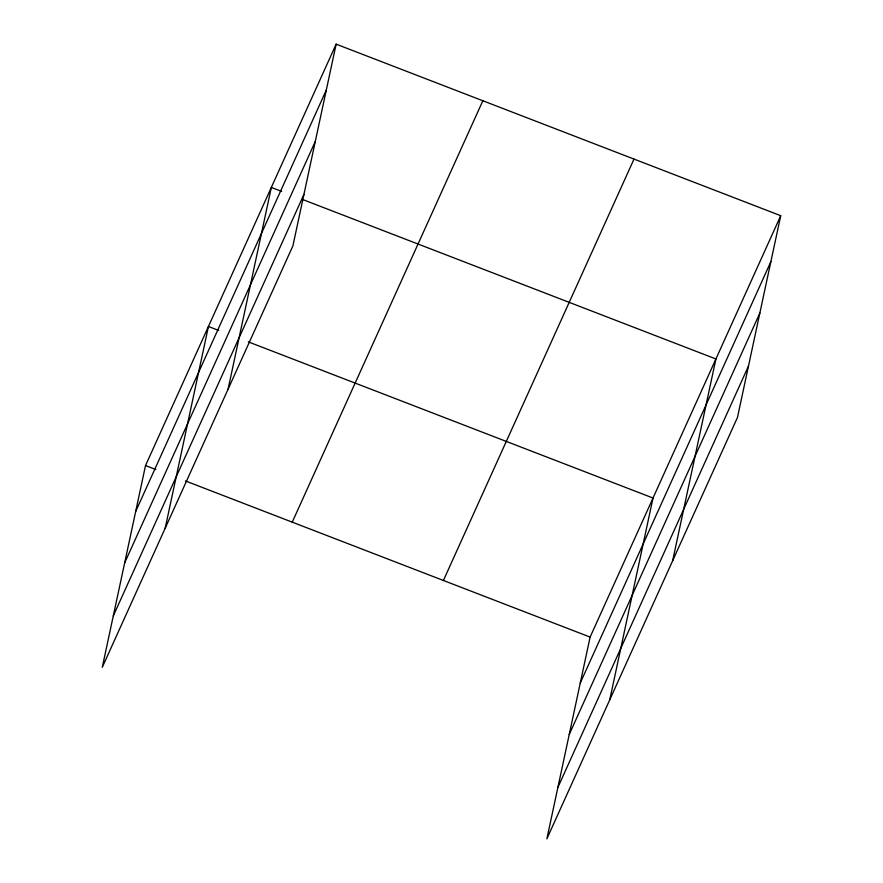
<?xml version="1.0" encoding="UTF-8"?>
<svg xmlns="http://www.w3.org/2000/svg" width="883" height="883" viewBox="0 0 883 883"><rect width="100%" height="100%" fill="white"/><g stroke="black" fill="none" stroke-linecap="round" stroke-linejoin="round"><path stroke-width="1.32" d="M336.136 44.15L145.529 465.551L102.273 667.305L292.891 245.916L336.136 44.15L780.727 215.695L737.471 417.449L546.864 838.85L590.109 637.085L780.727 215.695M165.176 528.244L208.432 326.489L218.73 330.463M228.079 389.182L271.335 187.428L281.633 191.401M609.756 699.789L653.012 498.023L248.333 341.876M672.658 560.727L715.914 358.962L302.218 199.348M135.684 511.489L326.291 90.088M124.658 562.913L315.264 141.512M113.3 615.893L303.907 194.492M292.24 522.162L482.846 100.761M443.398 580.484L634.005 159.083M580.263 683.023L770.87 261.633M569.237 734.446L759.855 313.046M557.879 787.426L748.497 366.026M145.529 465.551L155.827 469.524M185.43 480.937L590.109 637.085"/></g></svg>
